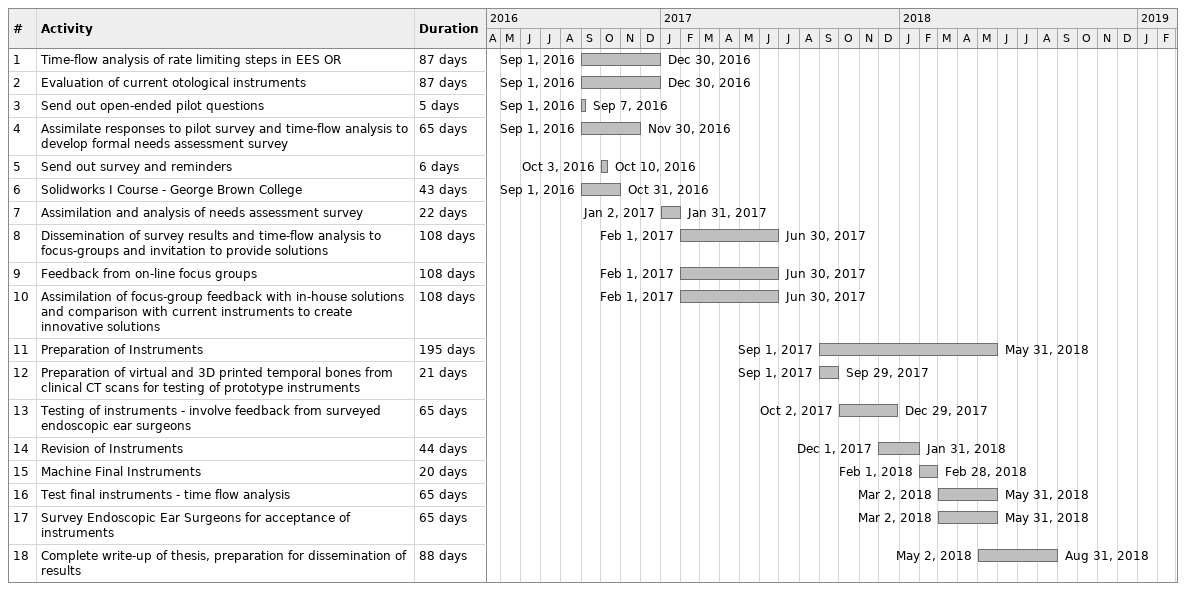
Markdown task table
| ID | Task | Duration | Start | Finish |
|---|---|---|---|---|
| 1 | Time-flow analysis of rate limiting steps in EES OR | 87d | 2016-09-01 | 2016-12-30 |
| 2 | Evaluation of current otological instruments | 87d | 2016-09-01 | 2016-12-30 |
| 3 | Send out open-ended pilot questions | 5d | 2016-09-01 | 2016-09-07 |
| 4 | Assimilate responses to pilot survey and time-flow analysis to develop formal needs assessment survey | 65d | 2016-09-01 | 2016-11-30 |
| 5 | Send out survey and reminders | 6d | 2016-10-03 | 2016-10-10 |
| 6 | Solidworks I Course - George Brown College | 43d | 2016-09-01 | 2016-10-31 |
| 7 | Assimilation and analysis of needs assessment survey | 22d | 2017-01-02 | 2017-01-31 |
| 8 | Dissemination of survey results and time-flow analysis to focus-groups and invitation to provide solutions | 108d | 2017-02-01 | 2017-06-30 |
| 9 | Feedback from on-line focus groups | 108d | 2017-02-01 | 2017-06-30 |
| 10 | Assimilation of focus-group feedback with in-house solutions and comparison with current instruments to create innovative solutions | 108d | 2017-02-01 | 2017-06-30 |
| 11 | Preparation of Instruments | 195d | 2017-09-01 | 2018-05-31 |
| 12 | Preparation of virtual and 3D printed temporal bones from clinical CT scans for testing of prototype instruments | 21d | 2017-09-01 | 2017-09-29 |
| 13 | Testing of instruments - involve feedback from surveyed endoscopic ear surgeons | 65d | 2017-10-02 | 2017-12-29 |
| 14 | Revision of Instruments | 44d | 2017-12-01 | 2018-01-31 |
| 15 | Machine Final Instruments | 20d | 2018-02-01 | 2018-02-28 |
| 16 | Test final instruments - time flow analysis | 65d | 2018-03-02 | 2018-05-31 |
| 17 | Survey Endoscopic Ear Surgeons for acceptance of instruments | 65d | 2018-03-02 | 2018-05-31 |
| 18 | Complete write-up of thesis, preparation for dissemination of results | 88d | 2018-05-02 | 2018-08-31 |
